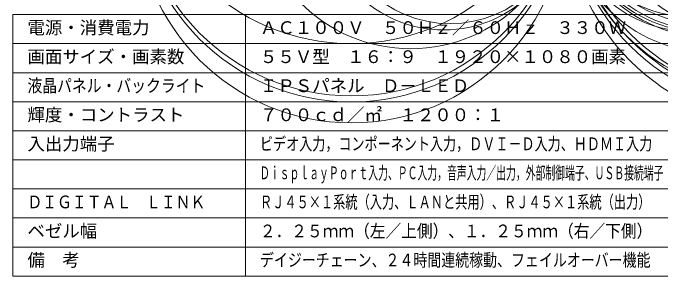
# Model space of a CAD drawing. Units: millimetres, scale not verified. Extents: x -62 to 108, y -56 to 71.
# Drawn here: x -62.5 to 48.8, y -56.5 to -11.2 of the extents above; entities that cross this region are included whole.
import ezdxf
from ezdxf.enums import TextEntityAlignment as Align

# ---------------------------------------------------------------- set-up
doc = ezdxf.new("R2010")
doc.units = ezdxf.units.MM
doc.header["$LTSCALE"] = 0.125
doc.layers.add('0-2_MOJI1', color=7, linetype='Continuous')
doc.layers.add('0-3_WAKU', color=1, linetype='Continuous', lineweight=18)
doc.layers.add('0-6_GAIKEI', color=1, linetype='Continuous', lineweight=18)
doc.styles.add('ＭＳ ゴシック', font='')
doc.styles.get('ＭＳ ゴシック').set_extended_font_data('MS Gothic')

msp = doc.modelspace()

# ---------------------------------------------------------------- linework, layer by layer
at = {"layer": '0-3_WAKU', "color": 4}
for p, q in [((62.5093, -11.4967), (-62.4907, -11.4967)), ((-62.4907, -56.4967), (-62.4907, -11.4967)), ((-22.4907, -56.4967), (-22.4907, -11.4967)), ((-62.4907, -56.4967), (62.5093, -56.4967))]:
    msp.add_line(p, q, dxfattribs=at)
at = {"layer": '0-3_WAKU'}
for p, q in [((62.5093, -16.4967), (-62.4907, -16.4967)), ((62.5093, -21.4967), (-62.4907, -21.4967)), ((-62.4907, -26.4967), (62.5093, -26.4967)), ((-62.4907, -31.4967), (62.5093, -31.4967)), ((-62.4907, -36.4967), (62.5093, -36.4967)), ((-62.4907, -41.4967), (62.5093, -41.4967)), ((-62.4907, -46.4967), (62.5093, -46.4967)), ((-62.4907, -51.4967), (62.5093, -51.4967))]:
    msp.add_line(p, q, dxfattribs=at)
at = {"layer": '0-6_GAIKEI'}
for centre, radius in [((70.2199, 20.7609), 37.5422), ((-4.2551, 20.4474), 36.9375), ((70.2199, 11.7609), 37.5422), ((-4.2551, 11.4474), 36.9375), ((70.2199, 10.7209), 37.5422), ((-4.2551, 10.4074), 36.9375), ((70.2519, 9.6569), 37.5422), ((67.7682, 9.8106), 35.1225), ((70.2199, 7.1129), 37.5422), ((-4.2551, 6.7994), 36.9375), ((57.7145, 11.6932), 25.0486), ((5.9407, 9.3854), 26.7496), ((57.7145, 10.6532), 25.0486), ((57.7465, 9.5892), 25.0486), ((57.0345, 9.7535), 24.4006), ((57.7145, 7.0452), 25.0486), ((54.1508, 9.5844), 21.4289), ((11.6499, 6.8705), 21.0084), ((54.1188, 7.0404), 21.4289), ((12.7233, 6.8924), 19.9469)]:
    msp.add_circle(centre, radius, dxfattribs=at)

# ---------------------------------------------------------------- texts
at = {"layer": '0-2_MOJI1', "style": 'ＭＳ ゴシック'}
for s, p in [('電源・消費電力', (-59.9907, -15.4967)), ('ＡＣ１００Ｖ\u3000５０Ｈｚ／６０Ｈｚ\u3000３３０Ｗ', (-19.9907, -15.4967)), ('画面サイズ・画素数', (-59.9907, -20.4967)), ('５５Ｖ型\u3000１６：９\u3000１９２０×１０８０画素', (-19.9907, -20.4967)), ('ＩＰＳパネル\u3000Ｄ－ＬＥＤ', (-19.9907, -25.4967)), ('輝度・コントラスト', (-59.9907, -30.4967)), ('７００ｃｄ／㎡\u3000１２００：１', (-19.9907, -30.4967)), ('入出力端子', (-59.9907, -35.4967)), ('ベゼル幅', (-59.9907, -50.4967)), ('備\u3000考', (-59.9907, -55.4967))]:
    msp.add_text(s, height=2.199, dxfattribs=at).set_placement(p, align=Align.BOTTOM_LEFT)
for s, width, p in [('液晶パネル・バックライト', 0.85, (-59.9907, -25.4967)), ('ビデオ入力，コンポーネント入力，ＤＶＩ－Ｄ入力、ＨＤＭＩ入力', 0.75, (-19.9907, -35.4967)), ('ＤｉｓｐｌａｙＰｏｒｔ入力、ＰＣ入力，音声入力／出力，外部制御端子、ＵＳＢ接続端子', 0.55, (-19.9907, -40.4967)), ('ＲＪ４５×１系統（入力、ＬＡＮと共用）、ＲＪ４５×１系統（出力）', 0.7, (-19.9907, -45.4967)), ('ＤＩＧＩＴＡＬ\u3000ＬＩＮＫ', 0.85, (-59.9907, -45.4967)), ('２．２５ｍｍ（左／上側）、１．２５ｍｍ（右／下側）', 0.9, (-19.9907, -50.4967)), ('デイジーチェーン、２４時間連続稼動、フェイルオーバー機能', 0.8, (-19.9907, -55.4967))]:
    msp.add_text(s, height=2.199, dxfattribs=dict(at, width=width)).set_placement(p, align=Align.BOTTOM_LEFT)

doc.saveas('drawing.dxf')
